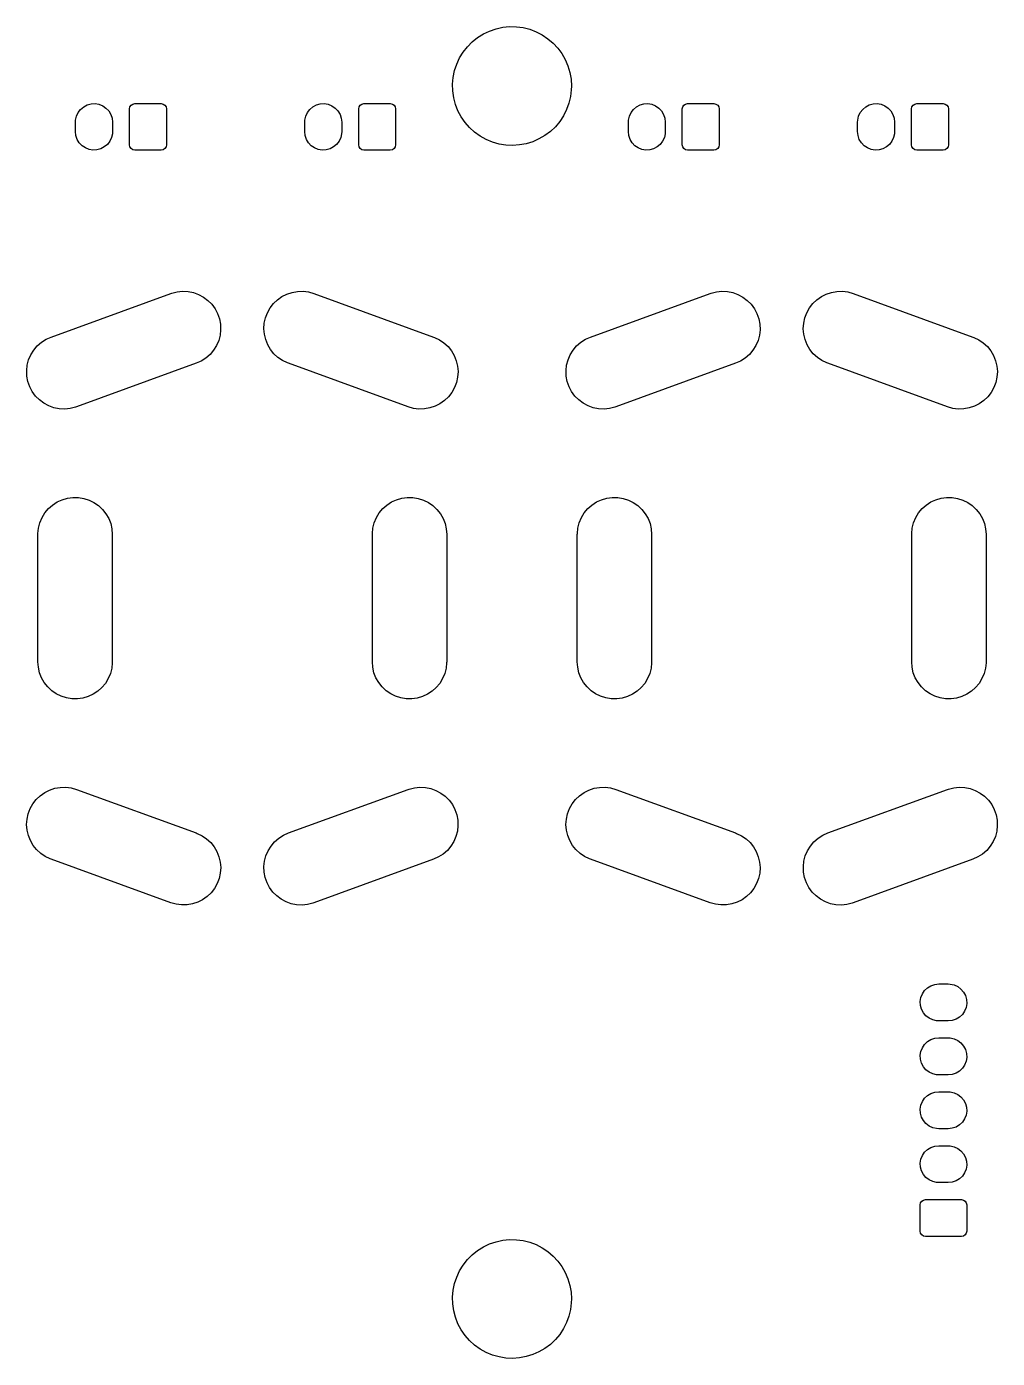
# Model space of a CAD drawing. Extents: x 15 to 417, y -163 to -100.
# Drawn here: x 370.8 to 416.6, y -162.8 to -100.1 of the extents above; entities that cross this region are included whole.
import ezdxf

# ---------------------------------------------------------------- set-up
doc = ezdxf.new("R2010")
doc.units = 0
doc.layers.add('BLACK', color=7, linetype='CONTINUOUS')

msp = doc.modelspace()

# ---------------------------------------------------------------- linework, layer by layer
at = {"layer": 'BLACK', "linetype": 'CONTINUOUS'}
for p, q in [((392.351, -100.416), (392.642, -100.278)), ((392.642, -100.278), (392.947, -100.173)), ((392.947, -100.173), (393.262, -100.104)), ((393.262, -100.104), (393.583, -100.072)), ((393.583, -100.072), (393.905, -100.078)), ((393.905, -100.078), (394.225, -100.12)), ((394.225, -100.12), (394.537, -100.198)), ((394.537, -100.198), (394.839, -100.312)), ((394.839, -100.312), (395.125, -100.46)), ((391.401, -101.272), (391.6, -101.018)), ((391.6, -101.018), (391.826, -100.789)), ((391.826, -100.789), (392.078, -100.588)), ((392.078, -100.588), (392.351, -100.416)), ((395.125, -100.46), (395.393, -100.64)), ((395.393, -100.64), (395.638, -100.849)), ((395.638, -100.849), (395.857, -101.085)), ((391.097, -101.839), (391.232, -101.547)), ((391.232, -101.547), (391.401, -101.272)), ((395.857, -101.085), (396.048, -101.345)), ((396.048, -101.345), (396.208, -101.625)), ((396.208, -101.625), (396.334, -101.922)), ((390.93, -102.461), (390.995, -102.145)), ((390.995, -102.145), (391.097, -101.839)), ((396.334, -101.922), (396.426, -102.231)), ((396.426, -102.231), (396.481, -102.548)), ((390.901, -102.782), (390.93, -102.461)), ((390.91, -103.104), (390.901, -102.782)), ((396.481, -102.548), (396.5, -102.87)), ((396.5, -102.87), (396.494, -103.046)), ((390.955, -103.423), (390.91, -103.104)), ((391.037, -103.735), (390.955, -103.423)), ((396.456, -103.366), (396.38, -103.679)), ((396.494, -103.046), (396.456, -103.366)), ((373.191, -104.29), (373.271, -104.119)), ((373.271, -104.119), (373.385, -103.97)), ((373.385, -103.97), (373.529, -103.849)), ((373.529, -103.849), (373.695, -103.761)), ((373.695, -103.761), (373.876, -103.711)), ((373.876, -103.711), (374.064, -103.701)), ((374.064, -103.701), (374.249, -103.732)), ((374.249, -103.732), (374.423, -103.802)), ((374.423, -103.802), (374.579, -103.907)), ((374.579, -103.907), (374.708, -104.044)), ((374.708, -104.044), (374.805, -104.205)), ((375.685, -103.95), (375.704, -103.854)), ((375.685, -105.64), (375.685, -103.95)), ((375.704, -103.854), (375.758, -103.773)), ((375.758, -103.773), (375.839, -103.719)), ((375.839, -103.719), (375.935, -103.7)), ((375.935, -103.7), (377.175, -103.7)), ((377.175, -103.7), (377.271, -103.719)), ((377.271, -103.719), (377.352, -103.773)), ((377.352, -103.773), (377.406, -103.854)), ((377.406, -103.854), (377.425, -103.95)), ((377.425, -103.95), (377.425, -105.64)), ((383.986, -104.29), (384.066, -104.119)), ((384.066, -104.119), (384.18, -103.97)), ((384.18, -103.97), (384.324, -103.849)), ((384.324, -103.849), (384.49, -103.761)), ((384.49, -103.761), (384.671, -103.711)), ((384.671, -103.711), (384.859, -103.701)), ((384.859, -103.701), (385.044, -103.732)), ((385.044, -103.732), (385.218, -103.802)), ((385.218, -103.802), (385.374, -103.907)), ((385.374, -103.907), (385.503, -104.044)), ((385.503, -104.044), (385.6, -104.205)), ((386.48, -103.95), (386.499, -103.854)), ((386.48, -105.64), (386.48, -103.95)), ((386.499, -103.854), (386.553, -103.773)), ((386.553, -103.773), (386.634, -103.719)), ((386.634, -103.719), (386.73, -103.7)), ((386.73, -103.7), (387.97, -103.7)), ((387.97, -103.7), (388.066, -103.719)), ((388.066, -103.719), (388.147, -103.773)), ((388.147, -103.773), (388.201, -103.854)), ((388.201, -103.854), (388.22, -103.95)), ((388.22, -103.95), (388.22, -105.64)), ((391.154, -104.036), (391.037, -103.735)), ((391.305, -104.32), (391.154, -104.036)), ((396.27, -103.982), (396.125, -104.27)), ((396.38, -103.679), (396.27, -103.982)), ((399.226, -104.29), (399.306, -104.119)), ((399.306, -104.119), (399.42, -103.97)), ((399.42, -103.97), (399.564, -103.849)), ((399.564, -103.849), (399.73, -103.761)), ((399.73, -103.761), (399.911, -103.711)), ((399.911, -103.711), (400.099, -103.701)), ((400.099, -103.701), (400.284, -103.732)), ((400.284, -103.732), (400.458, -103.802)), ((400.458, -103.802), (400.614, -103.907)), ((400.614, -103.907), (400.743, -104.044)), ((400.743, -104.044), (400.84, -104.205)), ((401.72, -103.95), (401.739, -103.854)), ((401.72, -105.64), (401.72, -103.95)), ((401.739, -103.854), (401.793, -103.773)), ((401.793, -103.773), (401.874, -103.719)), ((401.874, -103.719), (401.97, -103.7)), ((401.97, -103.7), (403.21, -103.7)), ((403.21, -103.7), (403.306, -103.719)), ((403.306, -103.719), (403.387, -103.773)), ((403.387, -103.773), (403.441, -103.854)), ((403.441, -103.854), (403.46, -103.95)), ((403.46, -103.95), (403.46, -105.64)), ((410.021, -104.29), (410.101, -104.119)), ((410.101, -104.119), (410.215, -103.97)), ((410.215, -103.97), (410.359, -103.849)), ((410.359, -103.849), (410.525, -103.761)), ((410.525, -103.761), (410.706, -103.711)), ((410.706, -103.711), (410.894, -103.701)), ((410.894, -103.701), (411.079, -103.732)), ((411.079, -103.732), (411.253, -103.802)), ((411.253, -103.802), (411.409, -103.907)), ((411.409, -103.907), (411.538, -104.044)), ((411.538, -104.044), (411.635, -104.205)), ((412.515, -103.95), (412.534, -103.854)), ((412.515, -105.64), (412.515, -103.95)), ((412.534, -103.854), (412.588, -103.773)), ((412.588, -103.773), (412.669, -103.719)), ((412.669, -103.719), (412.765, -103.7)), ((412.765, -103.7), (414.005, -103.7)), ((414.005, -103.7), (414.101, -103.719)), ((414.101, -103.719), (414.182, -103.773)), ((414.182, -103.773), (414.236, -103.854)), ((414.236, -103.854), (414.255, -103.95)), ((414.255, -103.95), (414.255, -105.64)), ((373.145, -104.57), (373.15, -104.473)), ((373.145, -105.02), (373.145, -104.57)), ((373.15, -104.473), (373.191, -104.29)), ((374.805, -104.205), (374.865, -104.383)), ((374.865, -104.383), (374.885, -104.57)), ((374.885, -104.57), (374.885, -105.02)), ((383.94, -104.57), (383.945, -104.473)), ((383.94, -105.02), (383.94, -104.57)), ((383.945, -104.473), (383.986, -104.29)), ((385.6, -104.205), (385.66, -104.383)), ((385.66, -104.383), (385.68, -104.57)), ((385.68, -104.57), (385.68, -105.02)), ((391.488, -104.586), (391.305, -104.32)), ((391.699, -104.829), (391.488, -104.586)), ((395.741, -104.787), (395.507, -105.009)), ((395.948, -104.539), (395.741, -104.787)), ((396.125, -104.27), (395.948, -104.539)), ((399.18, -104.57), (399.185, -104.473)), ((399.18, -105.02), (399.18, -104.57)), ((399.185, -104.473), (399.226, -104.29)), ((400.84, -104.205), (400.9, -104.383)), ((400.9, -104.383), (400.92, -104.57)), ((400.92, -104.57), (400.92, -105.02)), ((409.975, -104.57), (409.98, -104.473)), ((409.975, -105.02), (409.975, -104.57)), ((409.98, -104.473), (410.021, -104.29)), ((411.635, -104.205), (411.695, -104.383)), ((411.695, -104.383), (411.715, -104.57)), ((411.715, -104.57), (411.715, -105.02)), ((373.165, -105.207), (373.145, -105.02)), ((373.225, -105.385), (373.165, -105.207)), ((373.322, -105.546), (373.225, -105.385)), ((374.839, -105.3), (374.759, -105.471)), ((374.88, -105.117), (374.839, -105.3)), ((374.885, -105.02), (374.88, -105.117)), ((383.96, -105.207), (383.94, -105.02)), ((384.02, -105.385), (383.96, -105.207)), ((384.117, -105.546), (384.02, -105.385)), ((385.634, -105.3), (385.554, -105.471)), ((385.675, -105.117), (385.634, -105.3)), ((385.68, -105.02), (385.675, -105.117)), ((391.938, -105.046), (391.699, -104.829)), ((392.2, -105.234), (391.938, -105.046)), ((392.481, -105.391), (392.2, -105.234)), ((392.779, -105.514), (392.481, -105.391)), ((394.971, -105.365), (394.676, -105.494)), ((395.249, -105.202), (394.971, -105.365)), ((395.507, -105.009), (395.249, -105.202)), ((399.2, -105.207), (399.18, -105.02)), ((399.26, -105.385), (399.2, -105.207)), ((399.357, -105.546), (399.26, -105.385)), ((400.874, -105.3), (400.794, -105.471)), ((400.915, -105.117), (400.874, -105.3)), ((400.92, -105.02), (400.915, -105.117)), ((409.995, -105.207), (409.975, -105.02)), ((410.055, -105.385), (409.995, -105.207)), ((410.152, -105.546), (410.055, -105.385)), ((411.669, -105.3), (411.589, -105.471)), ((411.71, -105.117), (411.669, -105.3)), ((411.715, -105.02), (411.71, -105.117)), ((373.451, -105.683), (373.322, -105.546)), ((373.607, -105.788), (373.451, -105.683)), ((373.781, -105.858), (373.607, -105.788)), ((373.966, -105.889), (373.781, -105.858)), ((374.154, -105.879), (373.966, -105.889)), ((374.335, -105.829), (374.154, -105.879)), ((374.501, -105.741), (374.335, -105.829)), ((374.645, -105.62), (374.501, -105.741)), ((374.759, -105.471), (374.645, -105.62)), ((375.704, -105.736), (375.685, -105.64)), ((375.758, -105.817), (375.704, -105.736)), ((375.839, -105.871), (375.758, -105.817)), ((375.935, -105.89), (375.839, -105.871)), ((377.175, -105.89), (375.935, -105.89)), ((377.271, -105.871), (377.175, -105.89)), ((377.352, -105.817), (377.271, -105.871)), ((377.406, -105.736), (377.352, -105.817)), ((377.425, -105.64), (377.406, -105.736)), ((384.246, -105.683), (384.117, -105.546)), ((384.402, -105.788), (384.246, -105.683)), ((384.576, -105.858), (384.402, -105.788)), ((384.761, -105.889), (384.576, -105.858)), ((384.949, -105.879), (384.761, -105.889)), ((385.13, -105.829), (384.949, -105.879)), ((385.296, -105.741), (385.13, -105.829)), ((385.44, -105.62), (385.296, -105.741)), ((385.554, -105.471), (385.44, -105.62)), ((386.499, -105.736), (386.48, -105.64)), ((386.553, -105.817), (386.499, -105.736)), ((386.634, -105.871), (386.553, -105.817)), ((386.73, -105.89), (386.634, -105.871)), ((387.97, -105.89), (386.73, -105.89)), ((388.066, -105.871), (387.97, -105.89)), ((388.147, -105.817), (388.066, -105.871)), ((388.201, -105.736), (388.147, -105.817)), ((388.22, -105.64), (388.201, -105.736)), ((393.089, -105.603), (392.779, -105.514)), ((393.407, -105.655), (393.089, -105.603)), ((393.729, -105.67), (393.407, -105.655)), ((394.051, -105.648), (393.729, -105.67)), ((394.368, -105.589), (394.051, -105.648)), ((394.676, -105.494), (394.368, -105.589)), ((399.486, -105.683), (399.357, -105.546)), ((399.642, -105.788), (399.486, -105.683)), ((399.816, -105.858), (399.642, -105.788)), ((400.001, -105.889), (399.816, -105.858)), ((400.189, -105.879), (400.001, -105.889)), ((400.37, -105.829), (400.189, -105.879)), ((400.536, -105.741), (400.37, -105.829)), ((400.68, -105.62), (400.536, -105.741)), ((400.794, -105.471), (400.68, -105.62)), ((401.739, -105.736), (401.72, -105.64)), ((401.793, -105.817), (401.739, -105.736)), ((401.874, -105.871), (401.793, -105.817)), ((401.97, -105.89), (401.874, -105.871)), ((403.21, -105.89), (401.97, -105.89)), ((403.306, -105.871), (403.21, -105.89)), ((403.387, -105.817), (403.306, -105.871)), ((403.441, -105.736), (403.387, -105.817)), ((403.46, -105.64), (403.441, -105.736)), ((410.281, -105.683), (410.152, -105.546)), ((410.437, -105.788), (410.281, -105.683)), ((410.611, -105.858), (410.437, -105.788)), ((410.796, -105.889), (410.611, -105.858)), ((410.984, -105.879), (410.796, -105.889)), ((411.165, -105.829), (410.984, -105.879)), ((411.331, -105.741), (411.165, -105.829)), ((411.475, -105.62), (411.331, -105.741)), ((411.589, -105.471), (411.475, -105.62)), ((412.534, -105.736), (412.515, -105.64)), ((412.588, -105.817), (412.534, -105.736)), ((412.669, -105.871), (412.588, -105.817)), ((412.765, -105.89), (412.669, -105.871)), ((414.005, -105.89), (412.765, -105.89)), ((414.101, -105.871), (414.005, -105.89)), ((414.182, -105.817), (414.101, -105.871)), ((414.236, -105.736), (414.182, -105.817)), ((414.255, -105.64), (414.236, -105.736)), ((371.994, -114.698), (377.633, -112.645)), ((377.633, -112.645), (377.676, -112.63)), ((377.676, -112.63), (377.927, -112.567)), ((377.927, -112.567), (378.185, -112.541)), ((378.185, -112.541), (378.444, -112.553)), ((378.444, -112.553), (378.699, -112.604)), ((378.699, -112.604), (378.943, -112.691)), ((378.943, -112.691), (379.171, -112.814)), ((379.171, -112.814), (379.379, -112.969)), ((382.468, -113.119), (382.656, -112.94)), ((382.656, -112.94), (382.868, -112.79)), ((382.868, -112.79), (383.099, -112.673)), ((383.099, -112.673), (383.346, -112.592)), ((383.346, -112.592), (383.601, -112.548)), ((383.601, -112.548), (383.861, -112.542)), ((383.861, -112.542), (384.118, -112.575)), ((384.118, -112.575), (384.367, -112.645)), ((384.367, -112.645), (390.006, -114.698)), ((397.394, -114.698), (403.033, -112.645)), ((403.033, -112.645), (403.076, -112.63)), ((403.076, -112.63), (403.327, -112.567)), ((403.327, -112.567), (403.585, -112.541)), ((403.585, -112.541), (403.844, -112.553)), ((403.844, -112.553), (404.099, -112.604)), ((404.099, -112.604), (404.343, -112.691)), ((404.343, -112.691), (404.571, -112.814)), ((404.571, -112.814), (404.779, -112.969)), ((407.868, -113.119), (408.056, -112.94)), ((408.056, -112.94), (408.268, -112.79)), ((408.268, -112.79), (408.499, -112.673)), ((408.499, -112.673), (408.746, -112.592)), ((408.746, -112.592), (409.001, -112.548)), ((409.001, -112.548), (409.261, -112.542)), ((409.261, -112.542), (409.518, -112.575)), ((409.518, -112.575), (409.767, -112.645)), ((409.767, -112.645), (415.406, -114.698)), ((379.379, -112.969), (379.562, -113.153)), ((379.562, -113.153), (379.715, -113.363)), ((379.715, -113.363), (379.836, -113.592)), ((382.091, -113.793), (382.183, -113.55)), ((382.183, -113.55), (382.31, -113.324)), ((382.31, -113.324), (382.468, -113.119)), ((404.779, -112.969), (404.962, -113.153)), ((404.962, -113.153), (405.115, -113.363)), ((405.115, -113.363), (405.236, -113.592)), ((407.491, -113.793), (407.583, -113.55)), ((407.583, -113.55), (407.71, -113.324)), ((407.71, -113.324), (407.868, -113.119)), ((379.836, -113.592), (379.921, -113.837)), ((379.921, -113.837), (379.97, -114.092)), ((379.97, -114.092), (379.98, -114.351)), ((382.019, -114.305), (382.036, -114.046)), ((382.036, -114.046), (382.091, -113.793)), ((405.236, -113.592), (405.321, -113.837)), ((405.321, -113.837), (405.37, -114.092)), ((405.37, -114.092), (405.38, -114.351)), ((407.419, -114.305), (407.436, -114.046)), ((407.436, -114.046), (407.491, -113.793)), ((371.54, -114.944), (371.758, -114.804)), ((371.758, -114.804), (371.994, -114.698)), ((379.952, -114.609), (379.886, -114.86)), ((379.98, -114.351), (379.952, -114.609)), ((382.04, -114.564), (382.019, -114.305)), ((382.1, -114.816), (382.04, -114.564)), ((382.196, -115.057), (382.1, -114.816)), ((390.006, -114.698), (390.048, -114.714)), ((390.048, -114.714), (390.282, -114.827)), ((390.282, -114.827), (390.496, -114.972)), ((396.94, -114.944), (397.158, -114.804)), ((397.158, -114.804), (397.394, -114.698)), ((405.352, -114.609), (405.286, -114.86)), ((405.38, -114.351), (405.352, -114.609)), ((407.44, -114.564), (407.419, -114.305)), ((407.5, -114.816), (407.44, -114.564)), ((407.596, -115.057), (407.5, -114.816)), ((415.406, -114.698), (415.448, -114.714)), ((415.448, -114.714), (415.682, -114.827)), ((415.682, -114.827), (415.896, -114.972)), ((371.041, -115.534), (371.177, -115.313)), ((371.177, -115.313), (371.345, -115.115)), ((371.345, -115.115), (371.54, -114.944)), ((379.647, -115.319), (379.479, -115.517)), ((379.783, -115.098), (379.647, -115.319)), ((379.886, -114.86), (379.783, -115.098)), ((382.327, -115.281), (382.196, -115.057)), ((382.489, -115.483), (382.327, -115.281)), ((390.496, -114.972), (390.687, -115.149)), ((390.687, -115.149), (390.849, -115.351)), ((390.849, -115.351), (390.98, -115.575)), ((396.441, -115.534), (396.577, -115.313)), ((396.577, -115.313), (396.745, -115.115)), ((396.745, -115.115), (396.94, -114.944)), ((405.047, -115.319), (404.879, -115.517)), ((405.183, -115.098), (405.047, -115.319)), ((405.286, -114.86), (405.183, -115.098)), ((407.727, -115.281), (407.596, -115.057)), ((407.889, -115.483), (407.727, -115.281)), ((415.896, -114.972), (416.087, -115.149)), ((416.087, -115.149), (416.249, -115.351)), ((416.249, -115.351), (416.38, -115.575)), ((370.844, -116.281), (370.872, -116.023)), ((370.872, -116.023), (370.938, -115.772)), ((370.938, -115.772), (371.041, -115.534)), ((378.83, -115.934), (373.191, -117.987)), ((379.066, -115.828), (378.83, -115.934)), ((379.284, -115.688), (379.066, -115.828)), ((379.479, -115.517), (379.284, -115.688)), ((382.68, -115.66), (382.489, -115.483)), ((382.894, -115.805), (382.68, -115.66)), ((383.128, -115.918), (382.894, -115.805)), ((383.17, -115.934), (383.128, -115.918)), ((388.809, -117.987), (383.17, -115.934)), ((390.98, -115.575), (391.076, -115.816)), ((391.076, -115.816), (391.136, -116.068)), ((391.136, -116.068), (391.157, -116.327)), ((396.244, -116.281), (396.272, -116.023)), ((396.272, -116.023), (396.338, -115.772)), ((396.338, -115.772), (396.441, -115.534)), ((404.23, -115.934), (398.591, -117.987)), ((404.466, -115.828), (404.23, -115.934)), ((404.684, -115.688), (404.466, -115.828)), ((404.879, -115.517), (404.684, -115.688)), ((408.08, -115.66), (407.889, -115.483)), ((408.294, -115.805), (408.08, -115.66)), ((408.528, -115.918), (408.294, -115.805)), ((408.57, -115.934), (408.528, -115.918)), ((414.209, -117.987), (408.57, -115.934)), ((416.38, -115.575), (416.476, -115.816)), ((416.476, -115.816), (416.536, -116.068)), ((416.536, -116.068), (416.557, -116.327)), ((370.854, -116.54), (370.844, -116.281)), ((370.903, -116.795), (370.854, -116.54)), ((391.14, -116.586), (391.085, -116.839)), ((391.157, -116.327), (391.14, -116.586)), ((396.254, -116.54), (396.244, -116.281)), ((396.303, -116.795), (396.254, -116.54)), ((416.54, -116.586), (416.485, -116.839)), ((416.557, -116.327), (416.54, -116.586)), ((370.988, -117.04), (370.903, -116.795)), ((371.109, -117.269), (370.988, -117.04)), ((371.262, -117.479), (371.109, -117.269)), ((390.866, -117.308), (390.708, -117.513)), ((390.993, -117.082), (390.866, -117.308)), ((391.085, -116.839), (390.993, -117.082)), ((396.388, -117.04), (396.303, -116.795)), ((396.509, -117.269), (396.388, -117.04)), ((396.662, -117.479), (396.509, -117.269)), ((416.266, -117.308), (416.108, -117.513)), ((416.393, -117.082), (416.266, -117.308)), ((416.485, -116.839), (416.393, -117.082)), ((371.445, -117.663), (371.262, -117.479)), ((371.653, -117.818), (371.445, -117.663)), ((371.881, -117.941), (371.653, -117.818)), ((372.125, -118.028), (371.881, -117.941)), ((390.077, -117.959), (389.83, -118.04)), ((390.308, -117.842), (390.077, -117.959)), ((390.52, -117.692), (390.308, -117.842)), ((390.708, -117.513), (390.52, -117.692)), ((396.845, -117.663), (396.662, -117.479)), ((397.053, -117.818), (396.845, -117.663)), ((397.281, -117.941), (397.053, -117.818)), ((397.525, -118.028), (397.281, -117.941)), ((415.477, -117.959), (415.23, -118.04)), ((415.708, -117.842), (415.477, -117.959)), ((415.92, -117.692), (415.708, -117.842)), ((416.108, -117.513), (415.92, -117.692)), ((372.38, -118.079), (372.125, -118.028)), ((372.639, -118.091), (372.38, -118.079)), ((372.897, -118.065), (372.639, -118.091)), ((373.148, -118.002), (372.897, -118.065)), ((373.191, -117.987), (373.148, -118.002)), ((389.058, -118.057), (388.809, -117.987)), ((389.315, -118.09), (389.058, -118.057)), ((389.575, -118.084), (389.315, -118.09)), ((389.83, -118.04), (389.575, -118.084)), ((397.78, -118.079), (397.525, -118.028)), ((398.039, -118.091), (397.78, -118.079)), ((398.297, -118.065), (398.039, -118.091)), ((398.548, -118.002), (398.297, -118.065)), ((398.591, -117.987), (398.548, -118.002)), ((414.458, -118.057), (414.209, -117.987)), ((414.715, -118.09), (414.458, -118.057)), ((414.975, -118.084), (414.715, -118.09)), ((415.23, -118.04), (414.975, -118.084)), ((372.513, -122.361), (372.762, -122.288)), ((372.762, -122.288), (373.019, -122.253)), ((373.019, -122.253), (373.279, -122.257)), ((373.279, -122.257), (373.535, -122.298)), ((373.535, -122.298), (373.782, -122.377)), ((388.261, -122.361), (388.51, -122.288)), ((388.51, -122.288), (388.767, -122.253)), ((388.767, -122.253), (389.027, -122.257)), ((389.027, -122.257), (389.283, -122.298)), ((389.283, -122.298), (389.53, -122.377)), ((397.913, -122.361), (398.162, -122.288)), ((398.162, -122.288), (398.419, -122.253)), ((398.419, -122.253), (398.679, -122.257)), ((398.679, -122.257), (398.935, -122.298)), ((398.935, -122.298), (399.182, -122.377)), ((413.661, -122.361), (413.91, -122.288)), ((413.91, -122.288), (414.167, -122.253)), ((414.167, -122.253), (414.427, -122.257)), ((414.427, -122.257), (414.683, -122.298)), ((414.683, -122.298), (414.93, -122.377)), ((371.567, -123.206), (371.701, -122.984)), ((371.701, -122.984), (371.867, -122.784)), ((371.867, -122.784), (372.061, -122.612)), ((372.061, -122.612), (372.278, -122.469)), ((372.278, -122.469), (372.513, -122.361)), ((373.782, -122.377), (374.014, -122.492)), ((374.014, -122.492), (374.227, -122.64)), ((374.227, -122.64), (374.416, -122.818)), ((374.416, -122.818), (374.577, -123.021)), ((387.315, -123.206), (387.449, -122.984)), ((387.449, -122.984), (387.615, -122.784)), ((387.615, -122.784), (387.809, -122.612)), ((387.809, -122.612), (388.026, -122.469)), ((388.026, -122.469), (388.261, -122.361)), ((389.53, -122.377), (389.762, -122.492)), ((389.762, -122.492), (389.975, -122.64)), ((389.975, -122.64), (390.164, -122.818)), ((390.164, -122.818), (390.325, -123.021)), ((396.967, -123.206), (397.101, -122.984)), ((397.101, -122.984), (397.267, -122.784)), ((397.267, -122.784), (397.461, -122.612)), ((397.461, -122.612), (397.678, -122.469)), ((397.678, -122.469), (397.913, -122.361)), ((399.182, -122.377), (399.414, -122.492)), ((399.414, -122.492), (399.627, -122.64)), ((399.627, -122.64), (399.816, -122.818)), ((399.816, -122.818), (399.977, -123.021)), ((412.715, -123.206), (412.849, -122.984)), ((412.849, -122.984), (413.015, -122.784)), ((413.015, -122.784), (413.209, -122.612)), ((413.209, -122.612), (413.426, -122.469)), ((413.426, -122.469), (413.661, -122.361)), ((414.93, -122.377), (415.162, -122.492)), ((415.162, -122.492), (415.375, -122.64)), ((415.375, -122.64), (415.564, -122.818)), ((415.564, -122.818), (415.725, -123.021)), ((371.403, -123.696), (371.466, -123.445)), ((371.466, -123.445), (371.567, -123.206)), ((374.577, -123.021), (374.706, -123.247)), ((374.706, -123.247), (374.8, -123.488)), ((374.8, -123.488), (374.857, -123.741)), ((387.151, -123.696), (387.214, -123.445)), ((387.214, -123.445), (387.315, -123.206)), ((390.325, -123.021), (390.454, -123.247)), ((390.454, -123.247), (390.548, -123.488)), ((390.548, -123.488), (390.605, -123.741)), ((396.803, -123.696), (396.866, -123.445)), ((396.866, -123.445), (396.967, -123.206)), ((399.977, -123.021), (400.106, -123.247)), ((400.106, -123.247), (400.2, -123.488)), ((400.2, -123.488), (400.257, -123.741)), ((412.551, -123.696), (412.614, -123.445)), ((412.614, -123.445), (412.715, -123.206)), ((415.725, -123.021), (415.854, -123.247)), ((415.854, -123.247), (415.948, -123.488)), ((415.948, -123.488), (416.005, -123.741)), ((371.376, -124), (371.377, -123.954)), ((371.376, -130), (371.376, -124)), ((371.377, -123.954), (371.403, -123.696)), ((374.857, -123.741), (374.876, -124)), ((374.876, -124), (374.876, -130)), ((387.124, -124), (387.125, -123.954)), ((387.124, -130), (387.124, -124)), ((387.125, -123.954), (387.151, -123.696)), ((390.605, -123.741), (390.624, -124)), ((390.624, -124), (390.624, -130)), ((396.776, -124), (396.777, -123.954)), ((396.776, -130), (396.776, -124)), ((396.777, -123.954), (396.803, -123.696)), ((400.257, -123.741), (400.276, -124)), ((400.276, -124), (400.276, -130)), ((412.524, -124), (412.525, -123.954)), ((412.524, -130), (412.524, -124)), ((412.525, -123.954), (412.551, -123.696)), ((416.005, -123.741), (416.024, -124)), ((416.024, -124), (416.024, -130)), ((371.395, -130.259), (371.376, -130)), ((371.452, -130.512), (371.395, -130.259)), ((371.546, -130.753), (371.452, -130.512)), ((374.849, -130.304), (374.786, -130.555)), ((374.875, -130.046), (374.849, -130.304)), ((374.876, -130), (374.875, -130.046)), ((387.143, -130.259), (387.124, -130)), ((387.2, -130.512), (387.143, -130.259)), ((387.294, -130.753), (387.2, -130.512)), ((390.597, -130.304), (390.534, -130.555)), ((390.623, -130.046), (390.597, -130.304)), ((390.624, -130), (390.623, -130.046)), ((396.795, -130.259), (396.776, -130)), ((396.852, -130.512), (396.795, -130.259)), ((396.946, -130.753), (396.852, -130.512)), ((400.249, -130.304), (400.186, -130.555)), ((400.275, -130.046), (400.249, -130.304)), ((400.276, -130), (400.275, -130.046)), ((412.543, -130.259), (412.524, -130)), ((412.6, -130.512), (412.543, -130.259)), ((412.694, -130.753), (412.6, -130.512)), ((415.997, -130.304), (415.934, -130.555)), ((416.023, -130.046), (415.997, -130.304)), ((416.024, -130), (416.023, -130.046)), ((371.675, -130.979), (371.546, -130.753)), ((371.836, -131.182), (371.675, -130.979)), ((374.551, -131.016), (374.385, -131.216)), ((374.685, -130.794), (374.551, -131.016)), ((374.786, -130.555), (374.685, -130.794)), ((387.423, -130.979), (387.294, -130.753)), ((387.584, -131.182), (387.423, -130.979)), ((390.299, -131.016), (390.133, -131.216)), ((390.433, -130.794), (390.299, -131.016)), ((390.534, -130.555), (390.433, -130.794)), ((397.075, -130.979), (396.946, -130.753)), ((397.236, -131.182), (397.075, -130.979)), ((399.951, -131.016), (399.785, -131.216)), ((400.085, -130.794), (399.951, -131.016)), ((400.186, -130.555), (400.085, -130.794)), ((412.823, -130.979), (412.694, -130.753)), ((412.984, -131.182), (412.823, -130.979)), ((415.699, -131.016), (415.533, -131.216)), ((415.833, -130.794), (415.699, -131.016)), ((415.934, -130.555), (415.833, -130.794)), ((372.025, -131.36), (371.836, -131.182)), ((372.238, -131.508), (372.025, -131.36)), ((372.47, -131.623), (372.238, -131.508)), ((372.717, -131.702), (372.47, -131.623)), ((372.973, -131.743), (372.717, -131.702)), ((373.233, -131.747), (372.973, -131.743)), ((373.49, -131.712), (373.233, -131.747)), ((373.739, -131.639), (373.49, -131.712)), ((373.974, -131.531), (373.739, -131.639)), ((374.191, -131.388), (373.974, -131.531)), ((374.385, -131.216), (374.191, -131.388)), ((387.773, -131.36), (387.584, -131.182)), ((387.986, -131.508), (387.773, -131.36)), ((388.218, -131.623), (387.986, -131.508)), ((388.465, -131.702), (388.218, -131.623)), ((388.721, -131.743), (388.465, -131.702)), ((388.981, -131.747), (388.721, -131.743)), ((389.238, -131.712), (388.981, -131.747)), ((389.487, -131.639), (389.238, -131.712)), ((389.722, -131.531), (389.487, -131.639)), ((389.939, -131.388), (389.722, -131.531)), ((390.133, -131.216), (389.939, -131.388)), ((397.425, -131.36), (397.236, -131.182)), ((397.638, -131.508), (397.425, -131.36)), ((397.87, -131.623), (397.638, -131.508)), ((398.117, -131.702), (397.87, -131.623)), ((398.373, -131.743), (398.117, -131.702)), ((398.633, -131.747), (398.373, -131.743)), ((398.89, -131.712), (398.633, -131.747)), ((399.139, -131.639), (398.89, -131.712)), ((399.374, -131.531), (399.139, -131.639)), ((399.591, -131.388), (399.374, -131.531)), ((399.785, -131.216), (399.591, -131.388)), ((413.173, -131.36), (412.984, -131.182)), ((413.386, -131.508), (413.173, -131.36)), ((413.618, -131.623), (413.386, -131.508)), ((413.865, -131.702), (413.618, -131.623)), ((414.121, -131.743), (413.865, -131.702)), ((414.381, -131.747), (414.121, -131.743)), ((414.638, -131.712), (414.381, -131.747)), ((414.887, -131.639), (414.638, -131.712)), ((415.122, -131.531), (414.887, -131.639)), ((415.339, -131.388), (415.122, -131.531)), ((415.533, -131.216), (415.339, -131.388)), ((371.48, -136.308), (371.692, -136.158)), ((371.692, -136.158), (371.923, -136.041)), ((371.923, -136.041), (372.17, -135.96)), ((372.17, -135.96), (372.425, -135.916)), ((372.425, -135.916), (372.685, -135.91)), ((372.685, -135.91), (372.942, -135.943)), ((372.942, -135.943), (373.191, -136.013)), ((373.191, -136.013), (378.83, -138.066)), ((383.17, -138.066), (388.809, -136.013)), ((388.809, -136.013), (388.852, -135.998)), ((388.852, -135.998), (389.103, -135.935)), ((389.103, -135.935), (389.361, -135.909)), ((389.361, -135.909), (389.62, -135.921)), ((389.62, -135.921), (389.875, -135.972)), ((389.875, -135.972), (390.119, -136.059)), ((390.119, -136.059), (390.347, -136.182)), ((396.88, -136.308), (397.092, -136.158)), ((397.092, -136.158), (397.323, -136.041)), ((397.323, -136.041), (397.57, -135.96)), ((397.57, -135.96), (397.825, -135.916)), ((397.825, -135.916), (398.085, -135.91)), ((398.085, -135.91), (398.342, -135.943)), ((398.342, -135.943), (398.591, -136.013)), ((398.591, -136.013), (404.23, -138.066)), ((408.57, -138.066), (414.209, -136.013)), ((414.209, -136.013), (414.252, -135.998)), ((414.252, -135.998), (414.503, -135.935)), ((414.503, -135.935), (414.761, -135.909)), ((414.761, -135.909), (415.02, -135.921)), ((415.02, -135.921), (415.275, -135.972)), ((415.275, -135.972), (415.519, -136.059)), ((415.519, -136.059), (415.747, -136.182)), ((371.007, -136.918), (371.134, -136.692)), ((371.134, -136.692), (371.292, -136.487)), ((371.292, -136.487), (371.48, -136.308)), ((390.347, -136.182), (390.555, -136.337)), ((390.555, -136.337), (390.738, -136.521)), ((390.738, -136.521), (390.891, -136.731)), ((390.891, -136.731), (391.012, -136.96)), ((396.407, -136.918), (396.534, -136.692)), ((396.534, -136.692), (396.692, -136.487)), ((396.692, -136.487), (396.88, -136.308)), ((415.747, -136.182), (415.955, -136.337)), ((415.955, -136.337), (416.138, -136.521)), ((416.138, -136.521), (416.291, -136.731)), ((416.291, -136.731), (416.412, -136.96)), ((370.843, -137.673), (370.86, -137.414)), ((370.86, -137.414), (370.915, -137.161)), ((370.915, -137.161), (371.007, -136.918)), ((391.012, -136.96), (391.097, -137.205)), ((391.097, -137.205), (391.146, -137.46)), ((396.243, -137.673), (396.26, -137.414)), ((396.26, -137.414), (396.315, -137.161)), ((396.315, -137.161), (396.407, -136.918)), ((416.412, -136.96), (416.497, -137.205)), ((416.497, -137.205), (416.546, -137.46)), ((370.864, -137.932), (370.843, -137.673)), ((370.924, -138.184), (370.864, -137.932)), ((391.128, -137.977), (391.062, -138.228)), ((391.156, -137.719), (391.128, -137.977)), ((391.146, -137.46), (391.156, -137.719)), ((396.264, -137.932), (396.243, -137.673)), ((396.324, -138.184), (396.264, -137.932)), ((416.528, -137.977), (416.462, -138.228)), ((416.556, -137.719), (416.528, -137.977)), ((416.546, -137.46), (416.556, -137.719)), ((371.02, -138.425), (370.924, -138.184)), ((371.151, -138.649), (371.02, -138.425)), ((371.313, -138.851), (371.151, -138.649)), ((378.83, -138.066), (378.872, -138.082)), ((378.872, -138.082), (379.106, -138.195)), ((379.106, -138.195), (379.32, -138.34)), ((379.32, -138.34), (379.511, -138.517)), ((379.511, -138.517), (379.673, -138.719)), ((382.353, -138.681), (382.521, -138.483)), ((382.521, -138.483), (382.716, -138.312)), ((382.716, -138.312), (382.934, -138.172)), ((382.934, -138.172), (383.17, -138.066)), ((390.959, -138.466), (390.823, -138.687)), ((391.062, -138.228), (390.959, -138.466)), ((396.42, -138.425), (396.324, -138.184)), ((396.551, -138.649), (396.42, -138.425)), ((396.713, -138.851), (396.551, -138.649)), ((404.23, -138.066), (404.272, -138.082)), ((404.272, -138.082), (404.506, -138.195)), ((404.506, -138.195), (404.72, -138.34)), ((404.72, -138.34), (404.911, -138.517)), ((404.911, -138.517), (405.073, -138.719)), ((407.753, -138.681), (407.921, -138.483)), ((407.921, -138.483), (408.116, -138.312)), ((408.116, -138.312), (408.334, -138.172)), ((408.334, -138.172), (408.57, -138.066)), ((416.359, -138.466), (416.223, -138.687)), ((416.462, -138.228), (416.359, -138.466)), ((371.504, -139.028), (371.313, -138.851)), ((371.718, -139.173), (371.504, -139.028)), ((371.952, -139.286), (371.718, -139.173)), ((371.994, -139.302), (371.952, -139.286)), ((379.673, -138.719), (379.804, -138.943)), ((379.804, -138.943), (379.9, -139.184)), ((379.9, -139.184), (379.96, -139.436)), ((382.048, -139.391), (382.114, -139.14)), ((382.114, -139.14), (382.217, -138.902)), ((382.217, -138.902), (382.353, -138.681)), ((390.242, -139.196), (390.006, -139.302)), ((390.46, -139.056), (390.242, -139.196)), ((390.655, -138.885), (390.46, -139.056)), ((390.823, -138.687), (390.655, -138.885)), ((396.904, -139.028), (396.713, -138.851)), ((397.118, -139.173), (396.904, -139.028)), ((397.352, -139.286), (397.118, -139.173)), ((397.394, -139.302), (397.352, -139.286)), ((405.073, -138.719), (405.204, -138.943)), ((405.204, -138.943), (405.3, -139.184)), ((405.3, -139.184), (405.36, -139.436)), ((407.448, -139.391), (407.514, -139.14)), ((407.514, -139.14), (407.617, -138.902)), ((407.617, -138.902), (407.753, -138.681)), ((415.642, -139.196), (415.406, -139.302)), ((415.86, -139.056), (415.642, -139.196)), ((416.055, -138.885), (415.86, -139.056)), ((416.223, -138.687), (416.055, -138.885)), ((377.633, -141.355), (371.994, -139.302)), ((379.96, -139.436), (379.981, -139.695)), ((379.981, -139.695), (379.964, -139.954)), ((382.02, -139.649), (382.048, -139.391)), ((382.03, -139.908), (382.02, -139.649)), ((382.079, -140.163), (382.03, -139.908)), ((390.006, -139.302), (384.367, -141.355)), ((403.033, -141.355), (397.394, -139.302)), ((405.36, -139.436), (405.381, -139.695)), ((405.381, -139.695), (405.364, -139.954)), ((407.42, -139.649), (407.448, -139.391)), ((407.43, -139.908), (407.42, -139.649)), ((407.479, -140.163), (407.43, -139.908)), ((415.406, -139.302), (409.767, -141.355)), ((379.817, -140.45), (379.69, -140.676)), ((379.909, -140.207), (379.817, -140.45)), ((379.964, -139.954), (379.909, -140.207)), ((382.164, -140.408), (382.079, -140.163)), ((382.285, -140.637), (382.164, -140.408)), ((405.217, -140.45), (405.09, -140.676)), ((405.309, -140.207), (405.217, -140.45)), ((405.364, -139.954), (405.309, -140.207)), ((407.564, -140.408), (407.479, -140.163)), ((407.685, -140.637), (407.564, -140.408)), ((379.344, -141.06), (379.132, -141.21)), ((379.532, -140.881), (379.344, -141.06)), ((379.69, -140.676), (379.532, -140.881)), ((382.438, -140.847), (382.285, -140.637)), ((382.621, -141.031), (382.438, -140.847)), ((382.829, -141.186), (382.621, -141.031)), ((404.744, -141.06), (404.532, -141.21)), ((404.932, -140.881), (404.744, -141.06)), ((405.09, -140.676), (404.932, -140.881)), ((407.838, -140.847), (407.685, -140.637)), ((408.021, -141.031), (407.838, -140.847)), ((408.229, -141.186), (408.021, -141.031)), ((377.882, -141.425), (377.633, -141.355)), ((378.139, -141.458), (377.882, -141.425)), ((378.399, -141.452), (378.139, -141.458)), ((378.654, -141.408), (378.399, -141.452)), ((378.901, -141.327), (378.654, -141.408)), ((379.132, -141.21), (378.901, -141.327)), ((383.057, -141.309), (382.829, -141.186)), ((383.301, -141.396), (383.057, -141.309)), ((383.556, -141.447), (383.301, -141.396)), ((383.815, -141.459), (383.556, -141.447)), ((384.073, -141.433), (383.815, -141.459)), ((384.324, -141.37), (384.073, -141.433)), ((384.367, -141.355), (384.324, -141.37)), ((403.282, -141.425), (403.033, -141.355)), ((403.539, -141.458), (403.282, -141.425)), ((403.799, -141.452), (403.539, -141.458)), ((404.054, -141.408), (403.799, -141.452)), ((404.301, -141.327), (404.054, -141.408)), ((404.532, -141.21), (404.301, -141.327)), ((408.457, -141.309), (408.229, -141.186)), ((408.701, -141.396), (408.457, -141.309)), ((408.956, -141.447), (408.701, -141.396)), ((409.215, -141.459), (408.956, -141.447)), ((409.473, -141.433), (409.215, -141.459)), ((409.724, -141.37), (409.473, -141.433)), ((409.767, -141.355), (409.724, -141.37)), ((413.027, -145.642), (413.132, -145.486)), ((413.132, -145.486), (413.269, -145.357)), ((413.269, -145.357), (413.43, -145.26)), ((413.43, -145.26), (413.608, -145.2)), ((413.608, -145.2), (413.795, -145.18)), ((413.795, -145.18), (414.245, -145.18)), ((414.245, -145.18), (414.342, -145.185)), ((414.342, -145.185), (414.525, -145.226)), ((414.525, -145.226), (414.696, -145.306)), ((414.696, -145.306), (414.845, -145.42)), ((414.845, -145.42), (414.966, -145.564)), ((414.966, -145.564), (415.054, -145.73)), ((412.926, -146.001), (412.957, -145.816)), ((412.936, -146.189), (412.926, -146.001)), ((412.986, -146.37), (412.936, -146.189)), ((412.957, -145.816), (413.027, -145.642)), ((415.054, -145.73), (415.104, -145.911)), ((415.114, -146.099), (415.083, -146.284)), ((415.104, -145.911), (415.114, -146.099)), ((413.074, -146.536), (412.986, -146.37)), ((413.195, -146.68), (413.074, -146.536)), ((413.344, -146.794), (413.195, -146.68)), ((413.515, -146.874), (413.344, -146.794)), ((414.771, -146.743), (414.61, -146.84)), ((414.908, -146.614), (414.771, -146.743)), ((415.013, -146.458), (414.908, -146.614)), ((415.083, -146.284), (415.013, -146.458)), ((413.698, -146.915), (413.515, -146.874)), ((413.795, -146.92), (413.698, -146.915)), ((414.245, -146.92), (413.795, -146.92)), ((414.432, -146.9), (414.245, -146.92)), ((414.61, -146.84), (414.432, -146.9)), ((413.027, -148.182), (413.132, -148.026)), ((413.132, -148.026), (413.269, -147.897)), ((413.269, -147.897), (413.43, -147.8)), ((413.43, -147.8), (413.608, -147.74)), ((413.608, -147.74), (413.795, -147.72)), ((413.795, -147.72), (414.245, -147.72)), ((414.245, -147.72), (414.342, -147.725)), ((414.342, -147.725), (414.525, -147.766)), ((414.525, -147.766), (414.696, -147.846)), ((414.696, -147.846), (414.845, -147.96)), ((414.845, -147.96), (414.966, -148.104)), ((412.926, -148.541), (412.957, -148.356)), ((412.936, -148.729), (412.926, -148.541)), ((412.957, -148.356), (413.027, -148.182)), ((414.966, -148.104), (415.054, -148.27)), ((415.054, -148.27), (415.104, -148.451)), ((415.114, -148.639), (415.083, -148.824)), ((415.104, -148.451), (415.114, -148.639)), ((412.986, -148.91), (412.936, -148.729)), ((413.074, -149.076), (412.986, -148.91)), ((413.195, -149.22), (413.074, -149.076)), ((413.344, -149.334), (413.195, -149.22)), ((413.515, -149.414), (413.344, -149.334)), ((414.771, -149.283), (414.61, -149.38)), ((414.908, -149.154), (414.771, -149.283)), ((415.013, -148.998), (414.908, -149.154)), ((415.083, -148.824), (415.013, -148.998)), ((413.698, -149.455), (413.515, -149.414)), ((413.795, -149.46), (413.698, -149.455)), ((414.245, -149.46), (413.795, -149.46)), ((414.432, -149.44), (414.245, -149.46)), ((414.61, -149.38), (414.432, -149.44)), ((413.027, -150.722), (413.132, -150.566)), ((413.132, -150.566), (413.269, -150.437)), ((413.269, -150.437), (413.43, -150.34)), ((413.43, -150.34), (413.608, -150.28)), ((413.608, -150.28), (413.795, -150.26)), ((413.795, -150.26), (414.245, -150.26)), ((414.245, -150.26), (414.342, -150.265)), ((414.342, -150.265), (414.525, -150.306)), ((414.525, -150.306), (414.696, -150.386)), ((414.696, -150.386), (414.845, -150.5)), ((414.845, -150.5), (414.966, -150.644)), ((412.926, -151.081), (412.957, -150.896)), ((412.936, -151.269), (412.926, -151.081)), ((412.957, -150.896), (413.027, -150.722)), ((414.966, -150.644), (415.054, -150.81)), ((415.054, -150.81), (415.104, -150.991)), ((415.114, -151.179), (415.083, -151.364)), ((415.104, -150.991), (415.114, -151.179)), ((412.986, -151.45), (412.936, -151.269)), ((413.074, -151.616), (412.986, -151.45)), ((413.195, -151.76), (413.074, -151.616)), ((413.344, -151.874), (413.195, -151.76)), ((414.771, -151.823), (414.61, -151.92)), ((414.908, -151.694), (414.771, -151.823)), ((415.013, -151.538), (414.908, -151.694)), ((415.083, -151.364), (415.013, -151.538)), ((413.515, -151.954), (413.344, -151.874)), ((413.698, -151.995), (413.515, -151.954)), ((413.795, -152), (413.698, -151.995)), ((414.245, -152), (413.795, -152)), ((414.432, -151.98), (414.245, -152)), ((414.61, -151.92), (414.432, -151.98)), ((413.132, -153.106), (413.269, -152.977)), ((413.269, -152.977), (413.43, -152.88)), ((413.43, -152.88), (413.608, -152.82)), ((413.608, -152.82), (413.795, -152.8)), ((413.795, -152.8), (414.245, -152.8)), ((414.245, -152.8), (414.342, -152.805)), ((414.342, -152.805), (414.525, -152.846)), ((414.525, -152.846), (414.696, -152.926)), ((414.696, -152.926), (414.845, -153.04)), ((414.845, -153.04), (414.966, -153.184)), ((412.926, -153.621), (412.957, -153.436)), ((412.936, -153.809), (412.926, -153.621)), ((412.957, -153.436), (413.027, -153.262)), ((413.027, -153.262), (413.132, -153.106)), ((414.966, -153.184), (415.054, -153.35)), ((415.054, -153.35), (415.104, -153.531)), ((415.114, -153.719), (415.083, -153.904)), ((415.104, -153.531), (415.114, -153.719)), ((412.986, -153.99), (412.936, -153.809)), ((413.074, -154.156), (412.986, -153.99)), ((413.195, -154.3), (413.074, -154.156)), ((413.344, -154.414), (413.195, -154.3)), ((414.908, -154.234), (414.771, -154.363)), ((415.013, -154.078), (414.908, -154.234)), ((415.083, -153.904), (415.013, -154.078)), ((413.515, -154.494), (413.344, -154.414)), ((413.698, -154.535), (413.515, -154.494)), ((413.795, -154.54), (413.698, -154.535)), ((414.245, -154.54), (413.795, -154.54)), ((414.432, -154.52), (414.245, -154.54)), ((414.61, -154.46), (414.432, -154.52)), ((414.771, -154.363), (414.61, -154.46)), ((412.925, -155.59), (412.944, -155.494)), ((412.925, -156.83), (412.925, -155.59)), ((412.944, -155.494), (412.998, -155.413)), ((412.998, -155.413), (413.079, -155.359)), ((413.079, -155.359), (413.175, -155.34)), ((413.175, -155.34), (414.865, -155.34)), ((414.865, -155.34), (414.961, -155.359)), ((414.961, -155.359), (415.042, -155.413)), ((415.042, -155.413), (415.096, -155.494)), ((415.096, -155.494), (415.115, -155.59)), ((415.115, -155.59), (415.115, -156.83)), ((412.944, -156.926), (412.925, -156.83)), ((415.115, -156.83), (415.096, -156.926)), ((392.351, -157.566), (392.642, -157.428)), ((392.642, -157.428), (392.947, -157.323)), ((392.947, -157.323), (393.262, -157.254)), ((393.262, -157.254), (393.583, -157.222)), ((393.583, -157.222), (393.905, -157.228)), ((393.905, -157.228), (394.225, -157.27)), ((394.225, -157.27), (394.537, -157.348)), ((394.537, -157.348), (394.839, -157.462)), ((394.839, -157.462), (395.125, -157.61)), ((412.998, -157.007), (412.944, -156.926)), ((413.079, -157.061), (412.998, -157.007)), ((413.175, -157.08), (413.079, -157.061)), ((414.865, -157.08), (413.175, -157.08)), ((414.961, -157.061), (414.865, -157.08)), ((415.042, -157.007), (414.961, -157.061)), ((415.096, -156.926), (415.042, -157.007)), ((391.6, -158.168), (391.826, -157.939)), ((391.826, -157.939), (392.078, -157.738)), ((392.078, -157.738), (392.351, -157.566)), ((395.125, -157.61), (395.393, -157.79)), ((395.393, -157.79), (395.638, -157.999)), ((395.638, -157.999), (395.857, -158.235)), ((391.097, -158.989), (391.232, -158.697)), ((391.232, -158.697), (391.401, -158.422)), ((391.401, -158.422), (391.6, -158.168)), ((395.857, -158.235), (396.048, -158.495)), ((396.048, -158.495), (396.208, -158.775)), ((390.93, -159.611), (390.995, -159.295)), ((390.995, -159.295), (391.097, -158.989)), ((396.208, -158.775), (396.334, -159.072)), ((396.334, -159.072), (396.426, -159.381)), ((390.901, -159.932), (390.93, -159.611)), ((390.91, -160.254), (390.901, -159.932)), ((396.426, -159.381), (396.481, -159.698)), ((396.481, -159.698), (396.5, -160.02)), ((390.955, -160.573), (390.91, -160.254)), ((391.037, -160.885), (390.955, -160.573)), ((396.456, -160.516), (396.38, -160.829)), ((396.494, -160.196), (396.456, -160.516)), ((396.5, -160.02), (396.494, -160.196)), ((391.154, -161.186), (391.037, -160.885)), ((391.305, -161.47), (391.154, -161.186)), ((396.27, -161.132), (396.125, -161.42)), ((396.38, -160.829), (396.27, -161.132)), ((391.488, -161.736), (391.305, -161.47)), ((391.699, -161.979), (391.488, -161.736)), ((395.948, -161.689), (395.741, -161.937)), ((396.125, -161.42), (395.948, -161.689)), ((391.938, -162.196), (391.699, -161.979)), ((392.2, -162.384), (391.938, -162.196)), ((392.481, -162.541), (392.2, -162.384)), ((394.971, -162.515), (394.676, -162.644)), ((395.249, -162.352), (394.971, -162.515)), ((395.507, -162.159), (395.249, -162.352)), ((395.741, -161.937), (395.507, -162.159)), ((392.779, -162.664), (392.481, -162.541)), ((393.089, -162.753), (392.779, -162.664)), ((393.407, -162.805), (393.089, -162.753)), ((393.729, -162.82), (393.407, -162.805)), ((394.051, -162.798), (393.729, -162.82)), ((394.368, -162.739), (394.051, -162.798)), ((394.676, -162.644), (394.368, -162.739))]:
    msp.add_line(p, q, dxfattribs=at)

doc.saveas('drawing.dxf')
